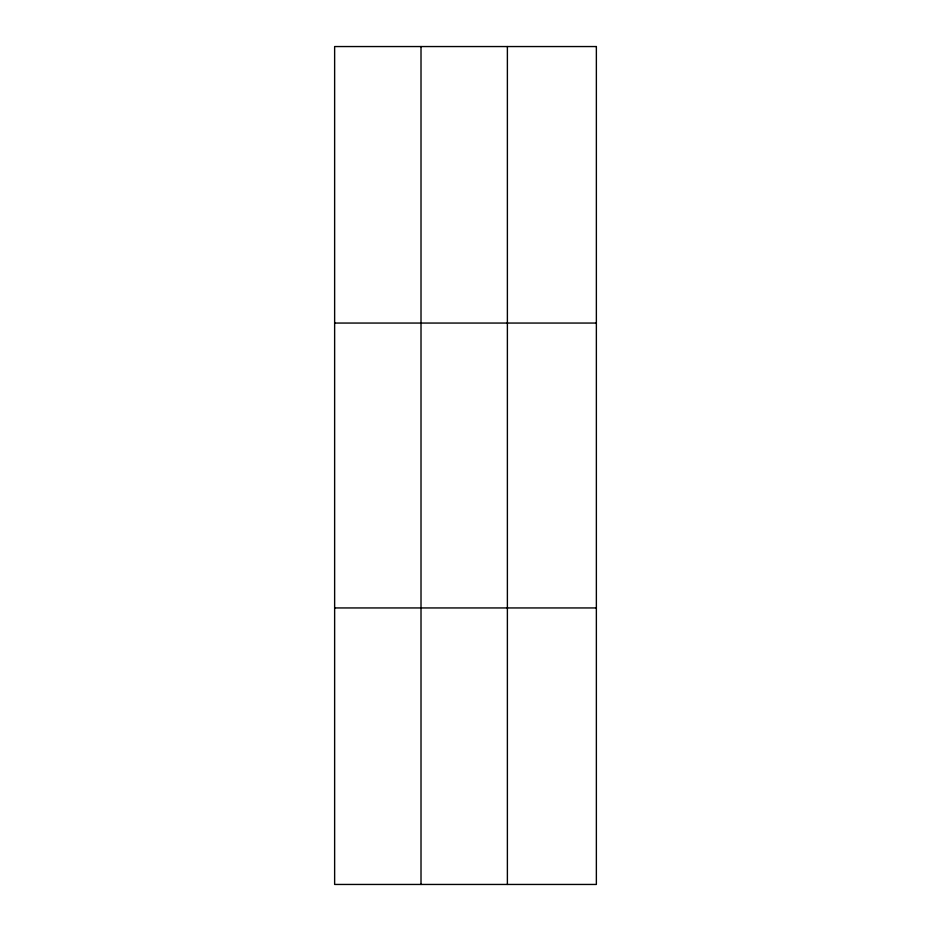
<?xml version="1.0" encoding="UTF-8"?>
<svg xmlns="http://www.w3.org/2000/svg" width="931" height="931" viewBox="0 0 931 931"><rect width="100%" height="100%" fill="white"/><g stroke="black" fill="none" stroke-linecap="round" stroke-linejoin="round"><path stroke-width="1.4" d="M421.01 46.55L421.01 884.45M507.383 46.55L507.383 884.45M334.636 323.057L596.364 323.057M334.636 607.943L596.364 607.943M596.364 46.55L596.364 884.45L334.636 884.45L334.636 46.55L596.364 46.55"/></g></svg>
